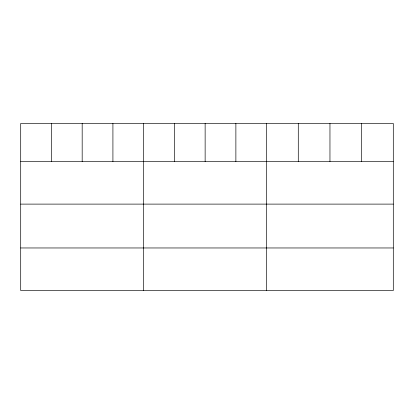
<?xml version="1.0" encoding="UTF-8"?>
<svg xmlns="http://www.w3.org/2000/svg" width="414" height="414" viewBox="0 0 414 414"><rect width="100%" height="100%" fill="white"/><g stroke="black" fill="none" stroke-linecap="round" stroke-linejoin="round"><path stroke-width="0.62" d="M393.3 161.553L393.3 290.524L20.7 290.524L20.7 123.475L393.3 123.475L393.3 161.553L20.7 161.553M20.7 204.112L393.3 204.112M20.7 247.965L393.3 247.965M361.629 123.475L361.629 161.553M329.958 123.475L329.958 161.553M298.287 123.475L298.287 161.553M266.616 123.475L266.616 290.524M235.876 123.475L235.876 161.553M205.137 123.475L205.137 161.553M174.397 123.475L174.397 161.553M143.658 123.475L143.658 290.524M112.918 123.475L112.918 161.553M82.179 123.475L82.179 161.553M51.44 123.475L51.44 161.553"/></g></svg>
